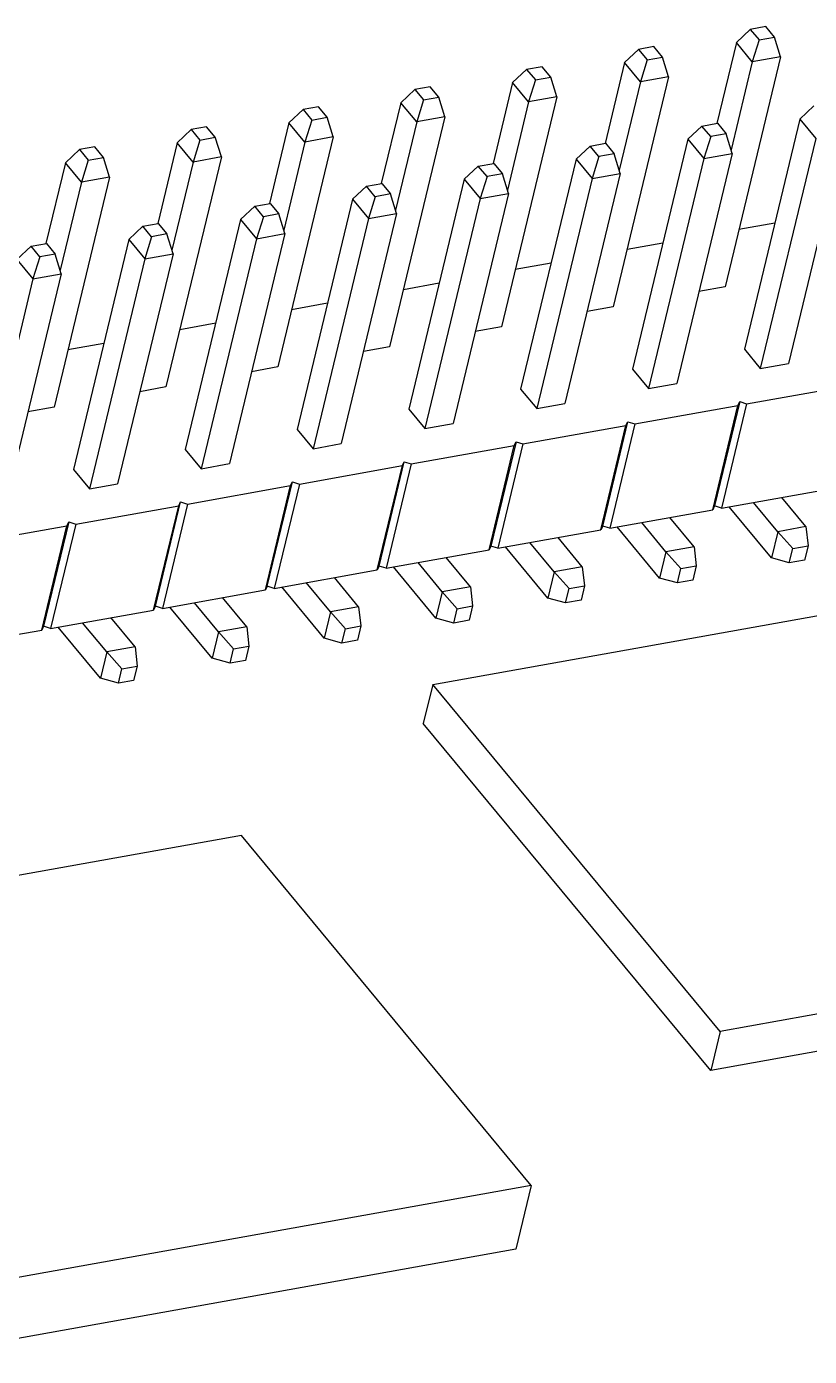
# Model space of a CAD drawing. Header units: millimetres. Extents: x 2 to 1109, y 2 to 430.
# Drawn here: x 247.99 to 263.17, y 195.9 to 221.68 of the extents above; entities that cross this region are included whole.
import ezdxf

# ---------------------------------------------------------------- set-up
doc = ezdxf.new("R2010")
doc.units = ezdxf.units.MM
doc.header["$LTSCALE"] = 0.5
doc.layers.add('几何体', color=7, linetype='Continuous')

msp = doc.modelspace()

# ---------------------------------------------------------------- linework, layer by layer
at = {"layer": '几何体'}
for p, q in [((262.02, 221.628), (261.749, 221.372)), ((262.318, 221.681), (262.02, 221.628)), ((262.02, 221.628), (262.189, 221.424)), ((262.487, 221.477), (262.318, 221.681)), ((259.852, 221.239), (259.581, 220.984)), ((260.15, 221.293), (259.852, 221.239)), ((259.852, 221.239), (260.021, 221.035)), ((260.319, 221.088), (260.15, 221.293)), ((261.749, 221.372), (261.371, 219.805)), ((262.059, 220.998), (261.749, 221.372)), ((262.189, 221.424), (262.059, 220.998)), ((262.189, 221.424), (262.487, 221.477)), ((262.605, 221.096), (262.487, 221.477)), ((259.581, 220.984), (259.203, 219.416)), ((259.891, 220.609), (259.581, 220.984)), ((260.021, 221.035), (259.891, 220.609)), ((260.021, 221.035), (260.319, 221.088)), ((260.437, 220.707), (260.319, 221.088)), ((262.605, 221.096), (261.53, 216.635)), ((262.059, 220.998), (261.647, 219.289)), ((262.605, 221.096), (262.059, 220.998)), ((257.684, 220.851), (257.413, 220.595)), ((257.982, 220.904), (257.684, 220.851)), ((257.684, 220.851), (257.853, 220.647)), ((258.151, 220.7), (257.982, 220.904)), ((255.517, 220.462), (255.245, 220.206)), ((255.814, 220.515), (255.517, 220.462)), ((255.517, 220.462), (255.686, 220.258)), ((255.983, 220.311), (255.814, 220.515)), ((257.413, 220.595), (257.035, 219.028)), ((257.723, 220.221), (257.413, 220.595)), ((257.853, 220.647), (257.723, 220.221)), ((257.853, 220.647), (258.151, 220.7)), ((258.269, 220.318), (258.151, 220.7)), ((260.437, 220.707), (259.362, 216.247)), ((259.891, 220.609), (259.479, 218.9)), ((260.437, 220.707), (259.891, 220.609)), ((255.245, 220.206), (254.867, 218.639)), ((255.555, 219.832), (255.245, 220.206)), ((255.686, 220.258), (255.555, 219.832)), ((255.686, 220.258), (255.983, 220.311)), ((256.101, 219.93), (255.983, 220.311)), ((258.269, 220.318), (257.194, 215.858)), ((257.723, 220.221), (257.311, 218.512)), ((258.269, 220.318), (257.723, 220.221)), ((253.349, 220.074), (253.077, 219.818)), ((253.647, 220.127), (253.349, 220.074)), ((253.349, 220.074), (253.518, 219.869)), ((253.816, 219.923), (253.647, 220.127)), ((263.251, 220.142), (262.979, 219.886)), ((251.479, 219.738), (251.181, 219.685)), ((251.648, 219.534), (251.479, 219.738)), ((253.077, 219.818), (252.699, 218.251)), ((253.387, 219.443), (253.077, 219.818)), ((253.518, 219.869), (253.387, 219.443)), ((253.518, 219.869), (253.816, 219.923)), ((253.934, 219.541), (253.816, 219.923)), ((256.101, 219.93), (255.026, 215.47)), ((255.555, 219.832), (255.143, 218.123)), ((256.101, 219.93), (255.555, 219.832)), ((261.083, 219.753), (260.811, 219.498)), ((261.083, 219.753), (261.381, 219.807)), ((261.252, 219.549), (261.083, 219.753)), ((261.381, 219.807), (261.55, 219.602)), ((262.979, 219.886), (261.904, 215.426)), ((262.979, 219.886), (263.289, 219.512)), ((250.909, 219.429), (250.532, 217.862)), ((251.181, 219.685), (250.909, 219.429)), ((251.219, 219.055), (250.909, 219.429)), ((251.181, 219.685), (251.35, 219.481)), ((251.35, 219.481), (251.219, 219.055)), ((251.35, 219.481), (251.648, 219.534)), ((251.766, 219.153), (251.648, 219.534)), ((253.934, 219.541), (252.859, 215.081)), ((253.387, 219.443), (252.975, 217.734)), ((253.934, 219.541), (253.387, 219.443)), ((260.811, 219.498), (259.736, 215.037)), ((260.811, 219.498), (261.121, 219.123)), ((261.252, 219.549), (261.121, 219.123)), ((261.55, 219.602), (261.252, 219.549)), ((261.668, 219.221), (261.55, 219.602)), ((263.289, 219.512), (262.214, 215.052)), ((263.835, 219.61), (262.76, 215.149)), ((249.013, 219.296), (248.742, 219.041)), ((249.311, 219.35), (249.013, 219.296)), ((249.013, 219.296), (249.182, 219.092)), ((249.48, 219.146), (249.311, 219.35)), ((258.915, 219.365), (258.643, 219.109)), ((258.915, 219.365), (259.213, 219.418)), ((259.084, 219.161), (258.915, 219.365)), ((259.382, 219.214), (259.084, 219.161)), ((259.213, 219.418), (259.382, 219.214)), ((259.5, 218.832), (259.382, 219.214)), ((261.668, 219.221), (260.593, 214.761)), ((261.121, 219.123), (261.668, 219.221)), ((248.742, 219.041), (248.364, 217.473)), ((249.052, 218.666), (248.742, 219.041)), ((249.182, 219.092), (249.052, 218.666)), ((249.182, 219.092), (249.48, 219.146)), ((249.598, 218.764), (249.48, 219.146)), ((251.766, 219.153), (250.691, 214.693)), ((251.219, 219.055), (250.808, 217.346)), ((251.766, 219.153), (251.219, 219.055)), ((256.747, 218.976), (256.476, 218.72)), ((256.747, 218.976), (257.045, 219.029)), ((256.916, 218.772), (256.747, 218.976)), ((257.045, 219.029), (257.214, 218.825)), ((258.643, 219.109), (257.568, 214.649)), ((258.643, 219.109), (258.954, 218.735)), ((259.084, 219.161), (258.954, 218.735)), ((261.121, 219.123), (260.046, 214.663)), ((249.598, 218.764), (248.523, 214.304)), ((249.052, 218.666), (248.64, 216.957)), ((249.598, 218.764), (249.052, 218.666)), ((256.476, 218.72), (255.401, 214.26)), ((256.476, 218.72), (256.786, 218.346)), ((256.916, 218.772), (256.786, 218.346)), ((257.214, 218.825), (256.916, 218.772)), ((257.332, 218.444), (257.214, 218.825)), ((258.954, 218.735), (257.879, 214.274)), ((259.5, 218.832), (258.425, 214.372)), ((258.954, 218.735), (259.5, 218.832)), ((254.579, 218.588), (254.308, 218.332)), ((254.579, 218.588), (254.877, 218.641)), ((254.748, 218.383), (254.579, 218.588)), ((255.046, 218.437), (254.748, 218.383)), ((254.877, 218.641), (255.046, 218.437)), ((255.164, 218.055), (255.046, 218.437)), ((257.332, 218.444), (256.257, 213.984)), ((256.786, 218.346), (257.332, 218.444)), ((252.412, 218.199), (252.14, 217.943)), ((252.412, 218.199), (252.709, 218.252)), ((252.581, 217.995), (252.412, 218.199)), ((252.709, 218.252), (252.878, 218.048)), ((254.308, 218.332), (253.233, 213.872)), ((254.308, 218.332), (254.618, 217.957)), ((254.748, 218.383), (254.618, 217.957)), ((256.786, 218.346), (255.711, 213.886)), ((252.14, 217.943), (251.065, 213.483)), ((252.14, 217.943), (252.45, 217.569)), ((252.581, 217.995), (252.45, 217.569)), ((252.878, 218.048), (252.581, 217.995)), ((252.996, 217.667), (252.878, 218.048)), ((254.618, 217.957), (253.543, 213.497)), ((255.164, 218.055), (254.089, 213.595)), ((254.618, 217.957), (255.164, 218.055)), ((250.244, 217.81), (249.972, 217.555)), ((250.244, 217.81), (250.541, 217.864)), ((250.413, 217.606), (250.244, 217.81)), ((250.71, 217.66), (250.413, 217.606)), ((250.541, 217.864), (250.71, 217.66)), ((250.829, 217.278), (250.71, 217.66)), ((252.996, 217.667), (251.921, 213.207)), ((252.45, 217.569), (252.996, 217.667)), ((261.799, 217.752), (262.495, 217.877)), ((248.076, 217.422), (247.804, 217.166)), ((248.076, 217.422), (248.374, 217.475)), ((248.245, 217.218), (248.076, 217.422)), ((248.374, 217.475), (248.543, 217.271)), ((249.972, 217.555), (248.897, 213.095)), ((249.972, 217.555), (250.282, 217.18)), ((250.413, 217.606), (250.282, 217.18)), ((252.45, 217.569), (251.375, 213.109)), ((259.631, 217.363), (260.327, 217.488)), ((247.804, 217.166), (248.114, 216.792)), ((248.245, 217.218), (248.114, 216.792)), ((248.543, 217.271), (248.245, 217.218)), ((248.661, 216.89), (248.543, 217.271)), ((250.282, 217.18), (249.207, 212.72)), ((250.829, 217.278), (249.753, 212.818)), ((250.282, 217.18), (250.829, 217.278)), ((248.661, 216.89), (247.586, 212.43)), ((248.114, 216.792), (248.661, 216.89)), ((257.463, 216.975), (258.159, 217.1)), ((248.114, 216.792), (247.039, 212.332)), ((255.295, 216.586), (255.991, 216.711)), ((261.53, 216.635), (261.023, 216.545)), ((253.128, 216.198), (253.824, 216.323)), ((259.362, 216.247), (258.855, 216.156)), ((250.96, 215.809), (251.656, 215.934)), ((257.194, 215.858), (256.687, 215.767)), ((248.792, 215.421), (249.488, 215.545)), ((255.026, 215.47), (254.519, 215.379)), ((261.904, 215.426), (262.214, 215.052)), ((252.859, 215.081), (252.351, 214.99)), ((262.214, 215.052), (262.76, 215.149)), ((259.736, 215.037), (260.046, 214.663)), ((250.691, 214.693), (250.183, 214.602)), ((257.568, 214.649), (257.879, 214.274)), ((260.046, 214.663), (260.593, 214.761)), ((261.949, 214.366), (263.946, 214.724)), ((248.523, 214.304), (248.016, 214.213)), ((257.879, 214.274), (258.425, 214.372)), ((259.781, 213.977), (261.778, 214.335)), ((261.291, 212.312), (261.778, 214.335)), ((261.815, 214.409), (261.328, 212.386)), ((261.949, 214.366), (261.461, 212.343)), ((261.778, 214.335), (261.815, 214.409)), ((261.815, 214.409), (261.949, 214.366)), ((255.401, 214.26), (255.711, 213.886)), ((259.16, 211.997), (259.647, 214.02)), ((259.61, 213.947), (259.647, 214.02)), ((259.647, 214.02), (259.781, 213.977)), ((253.233, 213.872), (253.543, 213.497)), ((255.711, 213.886), (256.257, 213.984)), ((257.613, 213.589), (259.61, 213.947)), ((259.123, 211.924), (259.61, 213.947)), ((259.781, 213.977), (259.294, 211.954)), ((253.543, 213.497), (254.089, 213.595)), ((255.446, 213.2), (257.443, 213.558)), ((256.955, 211.535), (257.443, 213.558)), ((257.48, 213.632), (256.992, 211.609)), ((257.613, 213.589), (257.126, 211.566)), ((257.443, 213.558), (257.48, 213.632)), ((257.48, 213.632), (257.613, 213.589)), ((251.065, 213.483), (251.375, 213.109)), ((254.824, 211.22), (255.312, 213.243)), ((255.275, 213.169), (255.312, 213.243)), ((255.312, 213.243), (255.446, 213.2)), ((248.897, 213.095), (249.207, 212.72)), ((251.375, 213.109), (251.921, 213.207)), ((253.278, 212.812), (255.275, 213.169)), ((254.787, 211.147), (255.275, 213.169)), ((255.446, 213.2), (254.958, 211.177)), ((249.207, 212.72), (249.753, 212.818)), ((251.11, 212.423), (253.107, 212.781)), ((252.619, 210.758), (253.107, 212.781)), ((252.656, 210.832), (253.144, 212.855)), ((253.278, 212.812), (252.79, 210.789)), ((253.107, 212.781), (253.144, 212.855)), ((253.144, 212.855), (253.278, 212.812)), ((261.461, 212.343), (263.459, 212.701)), ((263.099, 211.985), (262.629, 212.552)), ((248.942, 212.034), (250.939, 212.392)), ((250.452, 210.369), (250.939, 212.392)), ((250.489, 210.443), (250.976, 212.466)), ((251.11, 212.423), (250.622, 210.4)), ((250.939, 212.392), (250.976, 212.466)), ((250.976, 212.466), (251.11, 212.423)), ((259.294, 211.954), (261.291, 212.312)), ((261.328, 212.386), (261.291, 212.312)), ((261.461, 212.343), (261.328, 212.386)), ((262.43, 211.378), (261.609, 212.369)), ((262.552, 211.887), (262.083, 212.454)), ((246.774, 211.646), (248.771, 212.004)), ((248.284, 209.981), (248.771, 212.004)), ((248.808, 212.078), (248.321, 210.055)), ((248.942, 212.034), (248.455, 210.011)), ((248.771, 212.004), (248.808, 212.078)), ((248.808, 212.078), (248.942, 212.034)), ((259.16, 211.997), (259.123, 211.924)), ((259.294, 211.954), (259.16, 211.997)), ((260.262, 210.989), (259.441, 211.981)), ((260.385, 211.499), (259.915, 212.066)), ((260.931, 211.597), (260.461, 212.164)), ((263.099, 211.985), (262.552, 211.887)), ((263.099, 211.985), (263.14, 211.613)), ((257.126, 211.566), (259.123, 211.924)), ((258.763, 211.208), (258.294, 211.775)), ((262.552, 211.887), (262.43, 211.378)), ((262.843, 211.56), (262.552, 211.887)), ((254.958, 211.177), (256.955, 211.535)), ((256.992, 211.609), (256.955, 211.535)), ((257.126, 211.566), (256.992, 211.609)), ((258.094, 210.601), (257.273, 211.592)), ((258.217, 211.11), (257.747, 211.677)), ((260.385, 211.499), (260.262, 210.989)), ((260.931, 211.597), (260.385, 211.499)), ((260.675, 211.171), (260.385, 211.499)), ((260.931, 211.597), (260.972, 211.225)), ((262.776, 211.282), (262.843, 211.56)), ((262.843, 211.56), (263.14, 211.613)), ((263.14, 211.613), (263.073, 211.335)), ((254.824, 211.22), (254.787, 211.147)), ((254.958, 211.177), (254.824, 211.22)), ((255.926, 210.212), (255.105, 211.203)), ((256.049, 210.722), (255.58, 211.289)), ((256.595, 210.82), (256.126, 211.386)), ((258.763, 211.208), (258.217, 211.11)), ((258.763, 211.208), (258.805, 210.836)), ((260.675, 211.171), (260.972, 211.225)), ((260.972, 211.225), (260.905, 210.947)), ((262.776, 211.282), (262.43, 211.378)), ((263.073, 211.335), (262.776, 211.282)), ((252.79, 210.789), (254.787, 211.147)), ((254.427, 210.431), (253.958, 210.998)), ((258.217, 211.11), (258.094, 210.601)), ((258.507, 210.783), (258.217, 211.11)), ((260.608, 210.893), (260.262, 210.989)), ((260.608, 210.893), (260.675, 211.171)), ((260.905, 210.947), (260.608, 210.893)), ((250.622, 210.4), (252.619, 210.758)), ((252.656, 210.832), (252.619, 210.758)), ((252.79, 210.789), (252.656, 210.832)), ((253.758, 209.823), (252.937, 210.815)), ((253.881, 210.333), (253.412, 210.9)), ((255.863, 208.924), (266.958, 210.913)), ((256.049, 210.722), (255.926, 210.212)), ((256.595, 210.82), (256.049, 210.722)), ((256.339, 210.394), (256.049, 210.722)), ((256.595, 210.82), (256.637, 210.447)), ((258.44, 210.505), (258.507, 210.783)), ((258.507, 210.783), (258.805, 210.836)), ((258.805, 210.836), (258.738, 210.558)), ((250.489, 210.443), (250.452, 210.369)), ((250.622, 210.4), (250.489, 210.443)), ((251.59, 209.435), (250.769, 210.426)), ((251.713, 209.945), (251.244, 210.511)), ((252.26, 210.043), (251.79, 210.609)), ((254.427, 210.431), (253.881, 210.333)), ((254.427, 210.431), (254.469, 210.059)), ((256.339, 210.394), (256.637, 210.447)), ((256.637, 210.447), (256.57, 210.17)), ((258.44, 210.505), (258.094, 210.601)), ((258.738, 210.558), (258.44, 210.505)), ((248.455, 210.011), (250.452, 210.369)), ((250.092, 209.654), (249.622, 210.221)), ((253.881, 210.333), (253.758, 209.823)), ((254.171, 210.005), (253.881, 210.333)), ((256.272, 210.116), (255.926, 210.212)), ((256.272, 210.116), (256.339, 210.394)), ((256.57, 210.17), (256.272, 210.116)), ((246.287, 209.623), (248.284, 209.981)), ((248.321, 210.055), (248.284, 209.981)), ((248.455, 210.011), (248.321, 210.055)), ((249.423, 209.046), (248.602, 210.038)), ((249.546, 209.556), (249.076, 210.123)), ((251.713, 209.945), (251.59, 209.435)), ((252.26, 210.043), (251.713, 209.945)), ((252.003, 209.617), (251.713, 209.945)), ((252.26, 210.043), (252.301, 209.67)), ((254.104, 209.728), (254.171, 210.005)), ((254.171, 210.005), (254.469, 210.059)), ((254.469, 210.059), (254.402, 209.781)), ((250.092, 209.654), (249.546, 209.556)), ((250.092, 209.654), (250.133, 209.282)), ((252.003, 209.617), (252.301, 209.67)), ((252.301, 209.67), (252.234, 209.392)), ((254.104, 209.728), (253.758, 209.823)), ((254.402, 209.781), (254.104, 209.728)), ((249.546, 209.556), (249.423, 209.046)), ((249.836, 209.228), (249.546, 209.556)), ((251.936, 209.339), (251.59, 209.435)), ((251.936, 209.339), (252.003, 209.617)), ((252.234, 209.392), (251.936, 209.339)), ((249.769, 208.951), (249.836, 209.228)), ((249.836, 209.228), (250.133, 209.282)), ((250.133, 209.282), (250.066, 209.004)), ((249.769, 208.951), (249.423, 209.046)), ((250.066, 209.004), (249.769, 208.951)), ((255.863, 208.924), (255.68, 208.168)), ((261.434, 202.196), (255.863, 208.924)), ((261.252, 201.44), (255.68, 208.168)), ((252.154, 205.998), (240.546, 203.917)), ((257.774, 199.211), (252.154, 205.998)), ((272.53, 204.185), (261.434, 202.196)), ((272.347, 203.429), (261.252, 201.44)), ((261.434, 202.196), (261.252, 201.44)), ((257.774, 199.211), (246.167, 197.131)), ((257.774, 199.211), (257.476, 197.977)), ((257.476, 197.977), (245.869, 195.896))]:
    msp.add_line(p, q, dxfattribs=at)

doc.saveas('drawing.dxf')
